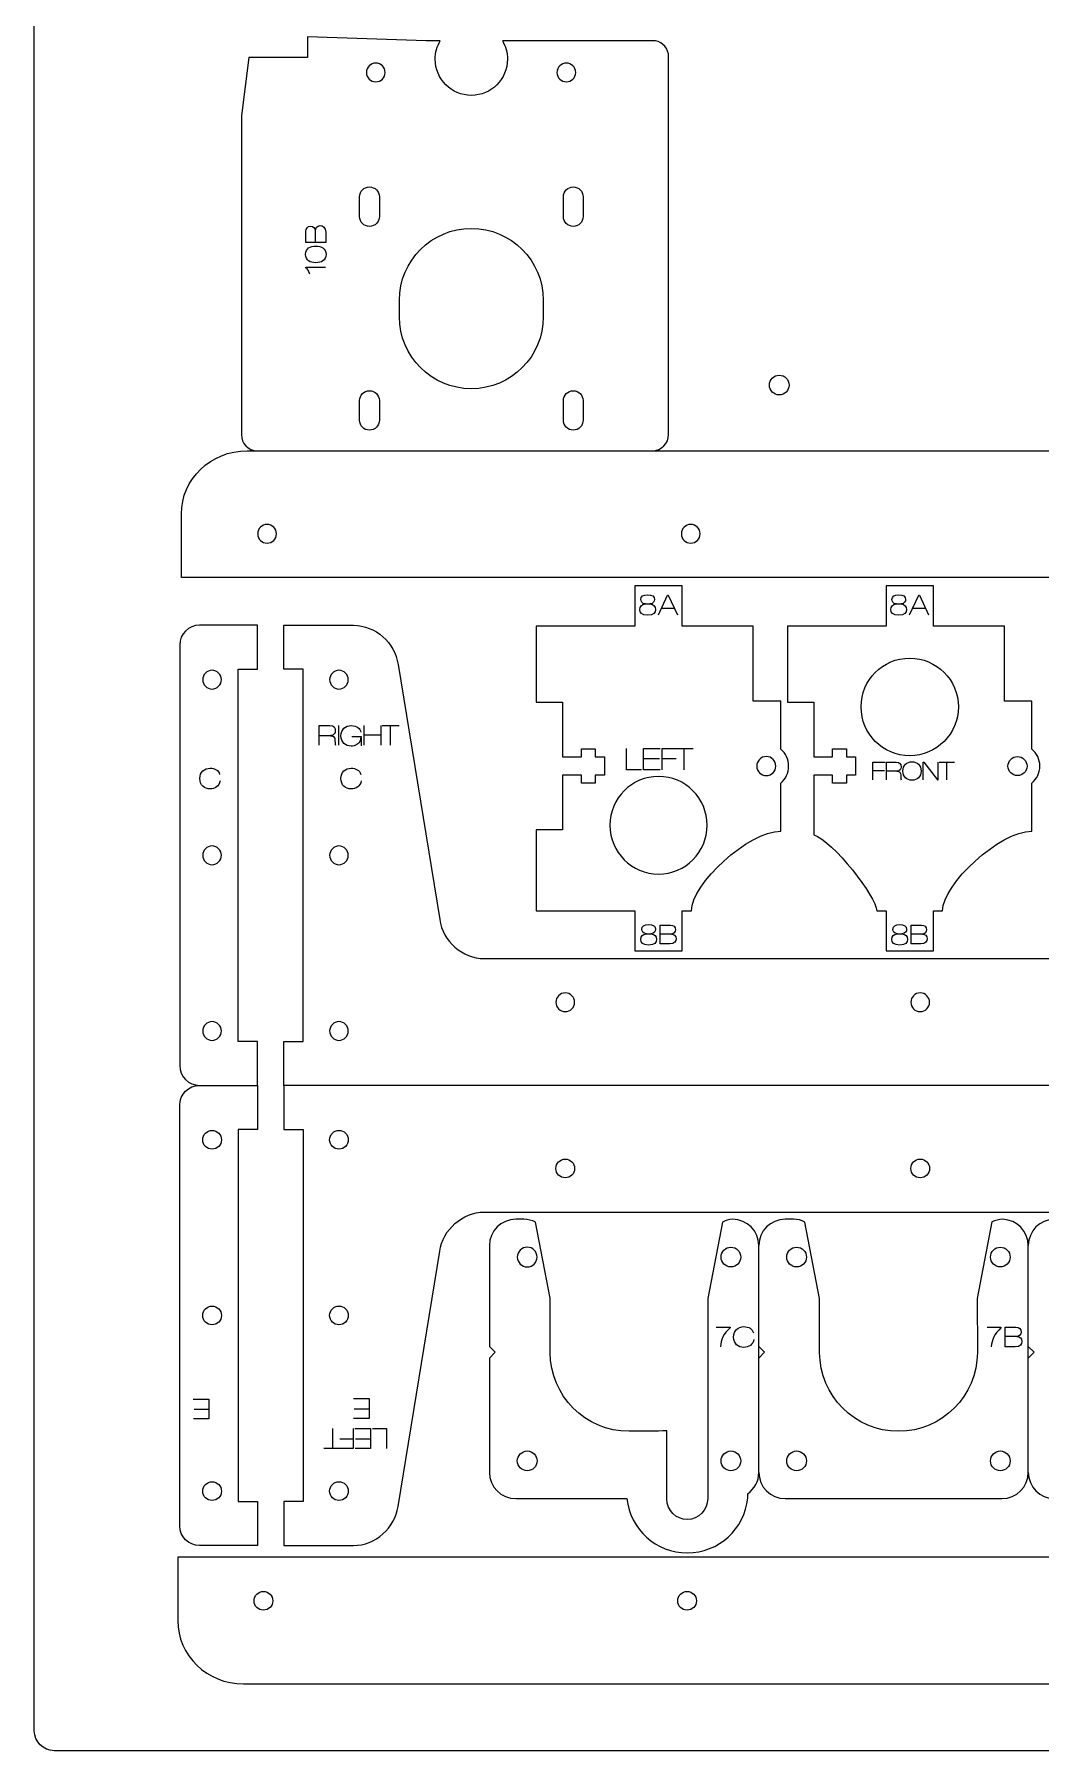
# Model space of a CAD drawing. Extents: x 16 to 1660, y 62 to 1240.
# Drawn here: x 623.4 to 745.9, y 706.7 to 915.6 of the extents above; entities that cross this region are included whole.
import ezdxf

# ---------------------------------------------------------------- set-up
doc = ezdxf.new("R2010")
doc.units = 0
doc.layers.get('0').update_dxf_attribs({"linetype": 'CONTINUOUS'})

msp = doc.modelspace()

# ---------------------------------------------------------------- linework, layer by layer
at = {"color": 7}
for points in [[(623.426913, 709.062731), (623.426913, 1022.99516)], [(672.849951, 914.764631), (671.132347, 914.766324), (656.663942, 915.249489), (656.66366, 912.716544), (649.540089, 912.716544), (648.659838, 905.662118), (648.659838, 866.849224)], [(698.527658, 914.766324), (680.409273, 914.766324)], [(700.644324, 866.849224), (700.644324, 912.82774)], [(664.994578, 909.771838), (664.994578, 909.771838)], [(688.194656, 909.771838), (688.194656, 909.771838)], [(663.029747, 893.374727), (663.029747, 895.782082)], [(665.429764, 895.782082), (665.429764, 893.374727), (665.429764, 893.374727)], [(687.830307, 893.374727), (687.830307, 895.782082)], [(690.22976, 895.782082), (690.22976, 893.374727), (690.22976, 893.374727)], [(656.483038, 890.229642), (656.483038, 891.54254)], [(658.899989, 891.455051), (658.899989, 890.229642), (656.483038, 890.229642), (656.483038, 890.229642)], [(657.630553, 891.657687), (657.637327, 891.657687)], [(657.634222, 891.657687), (657.631118, 890.229642)], [(656.446067, 888.770553), (656.446067, 888.770553)], [(656.500253, 887.131124), (656.500253, 887.21946), (658.883338, 887.21946)], [(667.87014, 881.178211), (667.87014, 883.179167)], [(685.390778, 883.179167), (685.390778, 881.178211), (685.390778, 881.178211)], [(715.310849, 872.866767), (715.310849, 872.866767)], [(663.029747, 868.575013), (663.029747, 870.982933)], [(665.429764, 870.982933), (665.429764, 868.575013), (665.429764, 868.575013)], [(687.830307, 868.575013), (687.830307, 870.982933)], [(690.22976, 870.982933), (690.22976, 868.575013), (690.22976, 868.575013)], [(649.324753, 864.874516), (834.850304, 864.874233), (834.850304, 859.514833), (834.850304, 859.514833)], [(651.760049, 855.903236), (651.760049, 855.903236)], [(703.337853, 855.903236), (703.337853, 855.903236)], [(810.431309, 849.44966), (804.346033, 849.44966), (641.324882, 849.449096)], [(714.296542, 828.563804), (714.296542, 834.413707), (710.936969, 834.413707), (710.936969, 843.533436), (702.296736, 843.533436), (702.296736, 848.41334), (696.53658, 848.41334), (696.53658, 843.533436), (684.536773, 843.533436), (684.536773, 834.253969), (687.736609, 834.253969), (687.736609, 827.614127), (690.029947, 827.614127), (690.029947, 828.573964), (691.710016, 828.573964), (691.710016, 827.614127), (692.820278, 827.614127), (692.820278, 825.373), (691.710016, 825.373), (691.710016, 824.413727), (690.029947, 824.413727), (690.029947, 825.373), (687.736609, 825.373), (687.736609, 818.734569), (684.536773, 818.734569), (684.536773, 808.894609), (696.53658, 808.894609), (696.53658, 804.014422), (702.2973, 804.014422), (702.2973, 808.894609), (703.425624, 808.894609), (703.425624, 808.892633)], [(744.87532, 828.564087), (744.87532, 834.413989), (741.515182, 834.413989), (741.515182, 843.533718), (732.875513, 843.533718), (732.875513, 848.413622), (727.115076, 848.413622), (727.115076, 843.533718), (715.115269, 843.533718), (715.115269, 834.254251), (718.315669, 834.254251), (718.315669, 827.614409), (720.608724, 827.614409), (720.608724, 828.574529), (722.288229, 828.574529), (722.288229, 827.614409), (723.398773, 827.614409), (723.398773, 825.373282), (722.288229, 825.373282), (722.288229, 824.414573), (720.608724, 824.414573), (720.608724, 825.373282), (718.315669, 825.373282), (718.315669, 818.118478), (718.314822, 818.118478), (718.314822, 818.118478)], [(697.818998, 846.222731), (697.818998, 846.229787)], [(697.818998, 846.222731), (698.367356, 846.222731)], [(697.818998, 846.222731), (697.818998, 846.222731)], [(698.367356, 846.229787), (698.367356, 846.222731)], [(699.407062, 844.892618), (700.517607, 847.309287), (700.60566, 847.309287), (701.715922, 844.892618)], [(728.387051, 846.222731), (728.387051, 846.229787)], [(728.387051, 846.222731), (728.935691, 846.222731)], [(728.387051, 846.222731), (728.387051, 846.222731)], [(728.935691, 846.229787), (728.935691, 846.222731)], [(729.975116, 844.892618), (731.08566, 847.309287), (731.173713, 847.309287), (732.283976, 844.892618)], [(701.348187, 845.690742), (699.768024, 845.690742)], [(731.91624, 845.690742), (730.336078, 845.690742)], [(643.528756, 787.633116), (650.588544, 787.634244), (650.588544, 792.993644), (648.22832, 792.993644), (648.22832, 838.273378), (650.588544, 838.273378), (650.588544, 843.63306), (643.528756, 843.63306)], [(653.787251, 787.634244), (653.787251, 792.993644), (656.147476, 792.993644), (656.147476, 838.273378), (653.787251, 838.273378), (653.787251, 843.63306), (662.282987, 843.63306)], [(641.128738, 841.233324), (641.128738, 790.033133), (641.128738, 790.033133)], [(667.702218, 838.872818), (672.786451, 807.818496)], [(645.062351, 835.873078), (645.062351, 835.873078)], [(660.513736, 835.873078), (660.513736, 835.873078)], [(735.915611, 833.69404), (735.915611, 833.69404)], [(658.093116, 829.027778), (658.093116, 831.417353), (659.407989, 831.417353)], [(660.466322, 831.417353), (660.466322, 829.027778)], [(663.572742, 829.027778), (663.572742, 831.417353)], [(665.620547, 831.417353), (665.620547, 829.027778)], [(665.783389, 831.417353), (667.844458, 831.417353)], [(666.78048, 829.027778), (666.78048, 831.395622)], [(659.4983, 830.195896), (659.495196, 830.189404), (658.093116, 830.185171)], [(662.082609, 830.095707), (663.206982, 830.095707), (663.206982, 828.974438)], [(663.572742, 830.306244), (665.620547, 830.306244)], [(697.3316, 826.031989), (695.505058, 826.031989), (695.505058, 828.635207)], [(699.631711, 826.031989), (697.582496, 826.031989), (697.582496, 828.635207), (699.609698, 828.635207)], [(697.582496, 827.42532), (699.525878, 827.42532)], [(699.860311, 826.031989), (699.860311, 828.635207), (701.686853, 828.635207)], [(699.860311, 827.42532), (701.581302, 827.42532)], [(701.402373, 828.635207), (703.64858, 828.635207)], [(702.531827, 826.031989), (702.531827, 828.635207)], [(713.697384, 826.493987), (713.697384, 826.493987)], [(725.514593, 824.824078), (725.514593, 826.964733), (727.01658, 826.964733)], [(725.514593, 825.969336), (726.929373, 825.969336)], [(727.174907, 824.824078), (727.174907, 826.964733), (728.353184, 826.964733)], [(728.4339, 825.870276), (728.431078, 825.864349), (727.174907, 825.860398)], [(730.267498, 827.012993), (730.267498, 827.012993)], [(731.628656, 824.824078), (731.628656, 826.964733), (731.706549, 826.964733), (733.393673, 824.824078), (733.463664, 824.824078), (733.463664, 826.964733)], [(733.586713, 826.964733), (735.433293, 826.964733)], [(734.515507, 824.824078), (734.515507, 826.964733)], [(744.275316, 826.493987), (744.275316, 826.493987)], [(714.296542, 818.574267), (714.296542, 824.423604)], [(744.87532, 818.575678), (744.87532, 824.423887)], [(705.337116, 819.294216), (705.337116, 819.294216)], [(714.296824, 818.575678), (714.296542, 818.574267), (714.296542, 818.574267)], [(645.062351, 814.493333), (645.062351, 814.493333)], [(660.513736, 814.493333), (660.513736, 814.493333)], [(725.987316, 808.892633), (725.987316, 808.894609), (727.115076, 808.894609), (727.115076, 804.014422), (732.875513, 804.014422), (732.875513, 808.894609), (734.003838, 808.894609), (734.003838, 808.892633)], [(699.618729, 807.147653), (700.866998, 807.147653)], [(700.78346, 804.850364), (699.618729, 804.850364), (699.618729, 807.147653), (699.618729, 807.147653)], [(730.186782, 807.147653), (731.435051, 807.147653)], [(731.351513, 804.850364), (730.186782, 804.850364), (730.186782, 807.147653), (730.186782, 807.147653)], [(697.939507, 806.082547), (697.939507, 806.08932)], [(697.939507, 806.082547), (698.488147, 806.082547)], [(697.939507, 806.082547), (697.939507, 806.082547)], [(698.488429, 806.08932), (698.488429, 806.082547)], [(700.976218, 806.05376), (699.618447, 806.056582)], [(700.976218, 806.056864), (700.976218, 806.050373)], [(728.507842, 806.082547), (728.507842, 806.08932)], [(728.507842, 806.082547), (729.0562, 806.082547)], [(728.507842, 806.082547), (728.507842, 806.082547)], [(729.0562, 806.08932), (729.0562, 806.082547)], [(731.544553, 806.05376), (730.186782, 806.056582)], [(731.544553, 806.056864), (731.544553, 806.050373)], [(678.206247, 803.058536), (684.291522, 803.058536), (847.314931, 803.0591)], [(688.065116, 796.605524), (688.065116, 796.605524)], [(731.272491, 796.605524), (731.272491, 796.605524)], [(645.062351, 793.113871), (645.062351, 793.113871)], [(660.513736, 793.113871), (660.513736, 793.113871)], [(650.588262, 787.631422), (650.588262, 782.271176), (648.228602, 782.271176), (648.228602, 736.990878), (650.588262, 736.990878), (650.588262, 731.631478), (643.529602, 731.631478)], [(839.313931, 787.634244), (653.787251, 787.634244), (653.787251, 782.274562), (653.787251, 782.274562)], [(641.12902, 734.031496), (641.12902, 785.231969)], [(645.063198, 782.150667), (645.063198, 782.150667)], [(653.787251, 782.274562), (656.14804, 782.274562), (656.14804, 736.994829), (653.787251, 736.994829), (653.787251, 731.634864), (653.787816, 731.635147), (662.283269, 731.635147)], [(660.5143, 782.154618), (660.5143, 782.154618)], [(688.065116, 778.662964), (688.065116, 778.662964)], [(731.272491, 778.662964), (731.272491, 778.662964)], [(678.206247, 772.209389), (684.291522, 772.209389), (847.314931, 772.208824)], [(683.027167, 771.335911), (682.027536, 771.335911)], [(686.227284, 755.135791), (686.227002, 761.725962), (684.443358, 771.002324)], [(707.211071, 771.002042), (705.423193, 761.70282), (705.407671, 737.335753)], [(708.428013, 771.335629), (708.428013, 771.335629)], [(715.832396, 771.335911), (714.827967, 771.335911)], [(719.027998, 755.136638), (719.030256, 761.713544), (717.244071, 771.004582)], [(740.012349, 771.006558), (738.224189, 761.70536), (738.22814, 755.136638)], [(667.702782, 736.395107), (672.786451, 767.449711)], [(678.827418, 768.136076), (678.827418, 755.8532), (679.534102, 755.146516), (678.827418, 754.440396), (678.827418, 740.535871)], [(711.627849, 740.535871), (711.627849, 768.136076)], [(716.227789, 767.935698), (716.227789, 767.935698)], [(741.027784, 767.935698), (741.027784, 767.935698)], [(744.42828, 740.535871), (744.42828, 768.136076)], [(683.427358, 765.535962), (683.427358, 765.535962)], [(708.227636, 765.535962), (708.227636, 765.535962)], [(645.063198, 760.771204), (645.063198, 760.771204)], [(660.5143, 760.775156), (660.5143, 760.775156)], [(706.446249, 758.198467), (708.131962, 758.198467), (708.131962, 758.110413)], [(739.421093, 758.198467), (741.106807, 758.198467), (741.106807, 758.110413)], [(741.612549, 758.215118), (742.925447, 758.215118)], [(742.837676, 755.798449), (741.612549, 755.798449), (741.612549, 758.215118), (741.612549, 758.215118)], [(743.040593, 757.064498), (741.612549, 757.067038)], [(743.040593, 757.067602), (743.040593, 757.061111)], [(711.627849, 755.852918), (712.334533, 755.146233), (711.627849, 754.440113)], [(744.42828, 755.852918), (745.134964, 755.146233), (744.42828, 754.440113)], [(642.784253, 749.461996), (644.686713, 749.461996), (644.686713, 747.045044), (642.804856, 747.045044)], [(644.686713, 748.168853), (642.882467, 748.168853)], [(662.281011, 749.521262), (664.182624, 749.521262), (664.182624, 747.104311), (662.301331, 747.104311)], [(664.182624, 748.228402), (662.37866, 748.228402)], [(659.732827, 745.882853), (659.732827, 743.4453)], [(662.233598, 745.882853), (662.233598, 743.4453), (660.523049, 743.4453)], [(662.447522, 745.882853), (664.366351, 745.882853), (664.366351, 743.4453), (662.468407, 743.4453)], [(664.60116, 745.882853), (666.311427, 745.882853), (666.311427, 743.4453)], [(662.233598, 744.579551), (660.622391, 744.579551)], [(664.366351, 744.579551), (662.546582, 744.579551)], [(700.437173, 737.27818), (700.437173, 745.580311)], [(660.790031, 743.4453), (658.686911, 743.4453)], [(683.427358, 743.135702), (683.427358, 743.135702)], [(716.227789, 743.135702), (716.227789, 743.135702)], [(741.027784, 743.135702), (741.027784, 743.135702)], [(708.227636, 740.735967), (708.227636, 740.735967)], [(645.063198, 739.391178), (645.063198, 739.391178)], [(660.5143, 739.395411), (660.5143, 739.395411)], [(710.282213, 737.403487), (710.282213, 737.93096)], [(682.027536, 737.336036), (695.563196, 737.336036)], [(714.827967, 737.336036), (741.228162, 737.336036)], [(809.984833, 730.215851), (803.899558, 730.215851), (640.878407, 730.216416)], [(651.313573, 723.762276), (651.313573, 723.762276)], [(702.89166, 723.762276), (702.89166, 723.762276)], [(648.878278, 714.791278), (834.403829, 714.791278), (834.403829, 720.150678), (834.403829, 720.150678)], [(863.275444, 706.662713), (625.826931, 706.662713)]]:
    msp.add_lwpolyline(points, dxfattribs=at)
for points in [[(672.230191, 912.521247), (672.230191, 913.341667), (672.459356, 914.107053), (672.849951, 914.764631)], [(680.409273, 914.766324), (680.80128, 914.108747), (681.030162, 913.342513), (681.030162, 912.521247)], [(699.042713, 914.766889), (698.921358, 914.743747), (698.79718, 914.766889), (698.527658, 914.766324)], [(700.644324, 912.82774), (700.644324, 913.790682), (699.955138, 914.592193), (699.042713, 914.766889)], [(664.994578, 912.051629), (664.365222, 912.051629), (663.854682, 911.541371), (663.854682, 910.911733)], [(663.854682, 910.911733), (663.854682, 910.282378), (664.365222, 909.771838), (664.994578, 909.771838)], [(666.134473, 910.911733), (666.134473, 911.541371), (665.624216, 912.051629), (664.994578, 912.051629)], [(664.994578, 909.771838), (665.624216, 909.771838), (666.134473, 910.282378), (666.134473, 910.911733)], [(676.630318, 908.120838), (674.19982, 908.120838), (672.230191, 910.091031), (672.230191, 912.521247)], [(681.030162, 912.521247), (681.030162, 910.091031), (679.060251, 908.120838), (676.630318, 908.120838)], [(688.194656, 912.051629), (687.5653, 912.051629), (687.05476, 911.541371), (687.05476, 910.911733)], [(687.05476, 910.911733), (687.05476, 910.282378), (687.5653, 909.771838), (688.194656, 909.771838)], [(689.334551, 910.911733), (689.334551, 911.541371), (688.824293, 912.051629), (688.194656, 912.051629)], [(688.194656, 909.771838), (688.824293, 909.771838), (689.334551, 910.282378), (689.334551, 910.911733)], [(663.029747, 895.782082), (663.029747, 896.445022), (663.566816, 896.982091), (664.229756, 896.982091)], [(664.229756, 896.982091), (664.892978, 896.982091), (665.429764, 896.445022), (665.429764, 895.782082)], [(687.830307, 895.782082), (687.830307, 896.445022), (688.367093, 896.982091), (689.029751, 896.982091)], [(689.029751, 896.982091), (689.692973, 896.982091), (690.22976, 896.445022), (690.22976, 895.782082)], [(656.483038, 891.54254), (656.483038, 891.925233), (656.689624, 892.192498), (657.082478, 892.192498)], [(657.082478, 892.192498), (657.366676, 892.192498), (657.637609, 891.942167), (657.630553, 891.657687)], [(657.637327, 891.657687), (657.651156, 891.972647), (657.819642, 892.267004), (658.242693, 892.267004)], [(658.242693, 892.267004), (658.524069, 892.267004), (658.899989, 892.087793), (658.899989, 891.455051)], [(664.229756, 892.175282), (663.566816, 892.175282), (663.029747, 892.712351), (663.029747, 893.374727)], [(665.429764, 893.374727), (665.429764, 892.712351), (664.892978, 892.175282), (664.229756, 892.175282)], [(689.029751, 892.175282), (688.367093, 892.175282), (687.830307, 892.712351), (687.830307, 893.374727)], [(690.22976, 893.374727), (690.22976, 892.712351), (689.692973, 892.175282), (689.029751, 892.175282)], [(667.87014, 883.179167), (667.87014, 888.01702), (671.792747, 891.939062), (676.630036, 891.939062)], [(676.630036, 891.939062), (681.468453, 891.939062), (685.390778, 888.01702), (685.390778, 883.179167)], [(656.446067, 888.770553), (656.446067, 889.515338), (657.021236, 889.782602), (657.691513, 889.782602)], [(657.691513, 887.758504), (657.021236, 887.758504), (656.446067, 888.025769), (656.446067, 888.770553)], [(657.691513, 889.782602), (658.361791, 889.782602), (658.936678, 889.515338), (658.936678, 888.770553)], [(658.936678, 888.770553), (658.936678, 888.025769), (658.361791, 887.758504), (657.691513, 887.758504)], [(656.950116, 886.379284), (656.858958, 886.745327), (656.665918, 886.989167), (656.500253, 887.131124)], [(676.630036, 872.418316), (671.7919, 872.418316), (667.87014, 876.339511), (667.87014, 881.178211)], [(685.390778, 881.178211), (685.390778, 876.339229), (681.467607, 872.418316), (676.630036, 872.418316)], [(712.910831, 872.866767), (712.910831, 873.529707), (713.448182, 874.066776), (714.11084, 874.066776)], [(714.11084, 874.066776), (714.77378, 874.066776), (715.310849, 873.529707), (715.310849, 872.866767)], [(663.029747, 870.982933), (663.029747, 871.645309), (663.566816, 872.182942), (664.229756, 872.182942)], [(664.229756, 872.182942), (664.892978, 872.182942), (665.429764, 871.645309), (665.429764, 870.982933)], [(687.830307, 870.982933), (687.830307, 871.645309), (688.367093, 872.182942), (689.029751, 872.182942)], [(689.029751, 872.182942), (689.692973, 872.182942), (690.22976, 871.645309), (690.22976, 870.982933)], [(714.11084, 871.666758), (713.448182, 871.666758), (712.910831, 872.204109), (712.910831, 872.866767)], [(715.310849, 872.866767), (715.310849, 872.204109), (714.77378, 871.666758), (714.11084, 871.666758)], [(664.229756, 867.375004), (663.566816, 867.375004), (663.029747, 867.912638), (663.029747, 868.575013)], [(665.429764, 868.575013), (665.429764, 867.912638), (664.892978, 867.375004), (664.229756, 867.375004)], [(689.029751, 867.375004), (688.367093, 867.375004), (687.830307, 867.912638), (687.830307, 868.575013)], [(690.22976, 868.575013), (690.22976, 867.912638), (689.692973, 867.375004), (689.029751, 867.375004)], [(641.324882, 857.161947), (641.324882, 861.404029), (644.924909, 864.874516), (649.324753, 864.874516)], [(648.659838, 866.849224), (648.579687, 865.758436), (649.463889, 864.873669), (650.555242, 864.873669)], [(698.668769, 864.873669), (699.75984, 864.873669), (700.644324, 865.758436), (700.644324, 866.849224)], [(641.324882, 849.449096), (641.324882, 849.449096), (641.324882, 852.920147), (641.324882, 857.161947)], [(651.760049, 855.903236), (651.130411, 855.903236), (650.619871, 855.392696), (650.619871, 854.76334)], [(650.619871, 854.76334), (650.619871, 854.133702), (651.130411, 853.623727), (651.760049, 853.623727)], [(652.899944, 854.76334), (652.899944, 855.392696), (652.389969, 855.903236), (651.760049, 855.903236)], [(651.760049, 853.623727), (652.389969, 853.623727), (652.899944, 854.133702), (652.899944, 854.76334)], [(703.337853, 855.903236), (702.708498, 855.903236), (702.197958, 855.392696), (702.197958, 854.76334)], [(702.197958, 854.76334), (702.197958, 854.133702), (702.708498, 853.623727), (703.337853, 853.623727)], [(704.477749, 854.76334), (704.477749, 855.392696), (703.968056, 855.903236), (703.337853, 855.903236)], [(703.337853, 853.623727), (703.968056, 853.623727), (704.477749, 854.133702), (704.477749, 854.76334)], [(697.138842, 845.539189), (697.138842, 845.921882), (697.338373, 846.175318), (697.818998, 846.222731)], [(697.263867, 846.751051), (697.263867, 847.143622), (697.558224, 847.34654), (698.092753, 847.34654)], [(697.818998, 846.229787), (697.389173, 846.259984), (697.263867, 846.551238), (697.263867, 846.751051)], [(698.092753, 847.34654), (698.627564, 847.34654), (698.922487, 847.143622), (698.922487, 846.751051)], [(698.922487, 846.751051), (698.922487, 846.551238), (698.796898, 846.259984), (698.367356, 846.229787)], [(698.367356, 846.222731), (698.84798, 846.175318), (699.047511, 845.921882), (699.047511, 845.539189)], [(727.706896, 845.539189), (727.706896, 845.921882), (727.906427, 846.175318), (728.387051, 846.222731)], [(727.83192, 846.751051), (727.83192, 847.143622), (728.126278, 847.34654), (728.661089, 847.34654)], [(728.387051, 846.229787), (727.957227, 846.259984), (727.83192, 846.551238), (727.83192, 846.751051)], [(728.661089, 847.34654), (729.195618, 847.34654), (729.49054, 847.143622), (729.49054, 846.751051)], [(729.49054, 846.751051), (729.49054, 846.551238), (729.364951, 846.259984), (728.935691, 846.229787)], [(728.935691, 846.222731), (729.416316, 846.175318), (729.615847, 845.921882), (729.615847, 845.539189)], [(698.092753, 844.855647), (697.375062, 844.855647), (697.138842, 845.170324), (697.138842, 845.539189)], [(699.047511, 845.539189), (699.047511, 845.170324), (698.810444, 844.855647), (698.092753, 844.855647)], [(728.661089, 844.855647), (727.943398, 844.855647), (727.706896, 845.170324), (727.706896, 845.539189)], [(729.615847, 845.539189), (729.615847, 845.170324), (729.37878, 844.855647), (728.661089, 844.855647)], [(643.528756, 843.63306), (642.20852, 843.63306), (641.128738, 842.55356), (641.128738, 841.233324)], [(662.282987, 843.63306), (664.923176, 843.63306), (667.361858, 841.490993), (667.702218, 838.872818)], [(645.062351, 838.152869), (644.432431, 838.152869), (643.922456, 837.642611), (643.922456, 837.012973)], [(646.202247, 837.012973), (646.202247, 837.642611), (645.691989, 838.152869), (645.062351, 838.152869)], [(660.513736, 838.152869), (659.883816, 838.152869), (659.37384, 837.642611), (659.37384, 837.012973)], [(661.653631, 837.012973), (661.653631, 837.642611), (661.143373, 838.152869), (660.513736, 838.152869)], [(724.075542, 833.69404), (724.075542, 836.974027), (726.726173, 839.633971), (729.995436, 839.633971)], [(729.995436, 839.633971), (733.265262, 839.633689), (735.915611, 836.974027), (735.915611, 833.69404)], [(643.922456, 837.012973), (643.922456, 836.383618), (644.432431, 835.873078), (645.062351, 835.873078)], [(645.062351, 835.873078), (645.691989, 835.873078), (646.202247, 836.383618), (646.202247, 837.012973)], [(659.37384, 837.012973), (659.37384, 836.383618), (659.883816, 835.873078), (660.513736, 835.873078)], [(660.513736, 835.873078), (661.143373, 835.873078), (661.653631, 836.383618), (661.653631, 837.012973)], [(729.995436, 827.753827), (726.726173, 827.753827), (724.075542, 830.413771), (724.075542, 833.69404)], [(735.915611, 833.69404), (735.915611, 830.413771), (733.265262, 827.753827), (729.995436, 827.753827)], [(659.407989, 831.417353), (659.886073, 831.417353), (660.06726, 831.1896), (660.06726, 830.764856)], [(660.757293, 830.168802), (660.757293, 830.958742), (661.312989, 831.417636), (661.995684, 831.417636)], [(661.995684, 831.417636), (662.74188, 831.417636), (663.085062, 831.086024), (663.171987, 830.624591)], [(659.495196, 830.189404), (659.862931, 830.185736), (660.023516, 830.015273), (660.023516, 829.687331)], [(660.06726, 830.764856), (660.06726, 830.537102), (659.913449, 830.218756), (659.4983, 830.195896)], [(660.023516, 829.687331), (660.023516, 829.600124), (660.030289, 829.124862), (660.077138, 829.02806)], [(661.995684, 828.92138), (661.312989, 828.92138), (660.757293, 829.379709), (660.757293, 830.168802)], [(663.124009, 829.695516), (662.958344, 829.146311), (662.494653, 828.92138), (661.995684, 828.92138)], [(663.206982, 830.095707), (663.171987, 829.818), (663.124009, 829.695516), (663.124009, 829.695516)], [(712.537169, 827.653638), (711.896807, 827.653638), (711.376953, 827.134349), (711.376953, 826.493987)], [(713.697384, 826.493987), (713.697384, 827.134349), (713.178378, 827.653638), (712.537169, 827.653638)], [(715.255251, 826.493987), (715.255251, 827.323156), (714.882718, 828.064553), (714.296542, 828.563804)], [(741.955167, 826.493987), (741.955167, 827.134349), (742.474456, 827.653638), (743.115664, 827.653638)], [(743.115664, 827.653638), (743.756027, 827.653638), (744.275316, 827.134349), (744.275316, 826.493987)], [(745.834029, 826.494269), (745.834029, 827.323438), (745.461213, 828.064836), (744.87532, 828.564087)], [(643.575887, 824.977324), (643.575887, 825.775731), (644.137509, 826.239422), (644.828107, 826.239422)], [(644.828107, 826.239422), (645.400171, 826.239422), (645.853984, 826.006024), (645.982396, 825.481656)], [(660.750238, 824.977324), (660.750238, 825.775731), (661.31186, 826.239422), (662.00274, 826.239422)], [(662.00274, 826.239422), (662.574804, 826.239422), (663.028336, 826.006024), (663.156747, 825.481656)], [(699.417222, 825.234711), (696.14796, 825.234711), (693.497047, 822.574767), (693.497047, 819.294216)], [(705.337116, 819.294216), (705.337116, 822.574767), (702.687049, 825.234711), (699.417222, 825.234711)], [(711.376953, 826.493987), (711.376953, 825.853342), (711.896807, 825.334336), (712.537169, 825.334336)], [(712.537169, 825.334336), (713.178378, 825.334336), (713.697384, 825.853342), (713.697384, 826.493987)], [(714.296542, 824.423604), (714.882718, 824.922291), (715.255251, 825.664253), (715.255251, 826.493987)], [(728.353184, 826.964733), (728.78188, 826.964733), (728.943593, 826.760687), (728.943593, 826.380251)], [(728.431078, 825.864349), (728.760713, 825.861527), (728.904929, 825.708562), (728.904929, 825.414487)], [(728.943593, 826.380251), (728.943593, 826.176204), (728.805869, 825.890878), (728.4339, 825.870276)], [(728.904929, 825.414487), (728.904929, 825.336593), (728.910856, 824.91072), (728.952624, 824.824078)], [(729.158082, 825.894547), (729.158364, 826.602642), (729.655922, 827.012993), (730.267498, 827.012993)], [(730.267498, 824.776382), (729.65564, 824.776382), (729.158082, 825.187016), (729.158082, 825.894547)], [(730.267498, 827.012993), (730.879356, 827.012993), (731.376913, 826.602642), (731.376913, 825.894547)], [(731.376913, 825.894547), (731.376913, 825.187016), (730.879356, 824.776382), (730.267498, 824.776382)], [(743.115664, 825.333771), (742.474738, 825.333771), (741.955167, 825.853342), (741.955167, 826.493987)], [(744.275316, 826.493987), (744.275316, 825.853342), (743.756027, 825.333771), (743.115664, 825.333771)], [(744.87532, 824.423887), (745.461213, 824.922573), (745.834029, 825.664536), (745.834029, 826.494269)], [(644.828107, 823.714662), (644.137509, 823.714662), (643.575887, 824.178353), (643.575887, 824.977324)], [(646.039687, 824.686071), (645.968567, 824.0395), (645.386624, 823.714662), (644.828107, 823.714662)], [(662.00274, 823.714662), (661.31186, 823.714662), (660.750238, 824.178353), (660.750238, 824.977324)], [(663.214038, 824.686071), (663.1432, 824.0395), (662.560976, 823.714662), (662.00274, 823.714662)], [(693.497047, 819.294216), (693.497047, 816.013664), (696.14796, 813.354002), (699.417222, 813.354002)], [(699.417222, 813.354002), (702.687049, 813.354002), (705.337116, 816.013664), (705.337116, 819.294216)], [(645.062351, 816.772842), (644.432431, 816.772842), (643.922456, 816.262584), (643.922456, 815.633229)], [(646.202247, 815.633229), (646.202247, 816.262584), (645.691989, 816.772842), (645.062351, 816.772842)], [(660.513736, 816.772842), (659.883816, 816.772842), (659.37384, 816.262584), (659.37384, 815.633229)], [(661.653631, 815.633229), (661.653631, 816.262584), (661.143373, 816.772842), (660.513736, 816.772842)], [(703.425624, 808.892633), (703.425624, 812.107144), (710.337811, 818.575678), (714.296824, 818.575678)], [(718.314822, 818.118478), (720.631302, 817.469084), (725.987316, 810.48098), (725.987316, 808.892633)], [(734.003838, 808.892633), (734.003838, 812.107144), (740.916024, 818.575678), (744.87532, 818.575678)], [(643.922456, 815.633229), (643.922456, 815.003591), (644.432431, 814.493333), (645.062351, 814.493333)], [(645.062351, 814.493333), (645.691989, 814.493333), (646.202247, 815.003591), (646.202247, 815.633229)], [(659.37384, 815.633229), (659.37384, 815.003591), (659.883816, 814.493333), (660.513736, 814.493333)], [(660.513736, 814.493333), (661.143373, 814.493333), (661.653631, 815.003591), (661.653631, 815.633229)], [(672.786451, 807.818496), (673.127658, 805.20032), (675.56634, 803.058536), (678.206247, 803.058536)], [(697.384658, 806.610584), (697.384658, 807.003438), (697.679016, 807.206073), (698.213544, 807.206073)], [(697.939507, 806.08932), (697.509682, 806.119518), (697.384658, 806.410771), (697.384658, 806.610584)], [(698.213544, 807.206073), (698.748638, 807.206073), (699.04356, 807.003156), (699.04356, 806.610584)], [(699.04356, 806.610584), (699.04356, 806.410771), (698.917689, 806.1198), (698.488429, 806.08932)], [(700.866998, 807.147653), (701.230782, 807.147653), (701.4845, 806.951227), (701.4845, 806.578129)], [(701.4845, 806.578129), (701.4845, 806.308042), (701.246869, 806.050373), (700.976218, 806.056864)], [(727.952711, 806.610584), (727.952711, 807.003438), (728.247069, 807.206073), (728.781598, 807.206073)], [(728.507842, 806.08932), (728.078018, 806.119518), (727.952711, 806.410771), (727.952711, 806.610584)], [(728.781598, 807.206073), (729.316691, 807.206073), (729.611331, 807.003156), (729.611331, 806.610584)], [(729.611331, 806.610584), (729.611331, 806.410771), (729.485742, 806.1198), (729.0562, 806.08932)], [(731.435051, 807.147653), (731.798836, 807.147653), (732.052553, 806.951227), (732.052553, 806.578129)], [(732.052553, 806.578129), (732.052553, 806.308042), (731.815204, 806.050373), (731.544553, 806.056864)], [(697.259351, 805.399004), (697.259351, 805.780851), (697.459164, 806.035133), (697.939507, 806.082547)], [(698.213544, 804.715462), (697.496136, 804.715462), (697.259351, 805.030422), (697.259351, 805.399004)], [(699.168302, 805.399004), (699.168302, 805.030422), (698.931518, 804.715462), (698.213544, 804.715462)], [(698.488429, 806.082547), (698.969053, 806.035133), (699.168302, 805.781133), (699.168302, 805.399004)], [(701.55562, 805.47464), (701.55562, 805.207658), (701.384876, 804.850364), (700.78346, 804.850364)], [(700.976218, 806.050373), (701.275373, 806.037673), (701.55562, 805.876807), (701.55562, 805.47464)], [(727.827404, 805.399004), (727.827404, 805.780851), (728.027218, 806.035133), (728.507842, 806.082547)], [(728.781598, 804.715462), (728.064189, 804.715462), (727.827404, 805.030422), (727.827404, 805.399004)], [(729.736073, 805.399004), (729.736073, 805.030422), (729.499571, 804.715462), (728.781598, 804.715462)], [(729.0562, 806.082547), (729.536824, 806.035133), (729.736073, 805.781133), (729.736073, 805.399004)], [(732.123673, 805.47464), (732.123673, 805.207658), (731.953211, 804.850364), (731.351513, 804.850364)], [(731.544553, 806.050373), (731.843709, 806.037673), (732.123673, 805.876807), (732.123673, 805.47464)], [(688.065116, 798.885033), (687.435196, 798.885033), (686.92522, 798.374493), (686.92522, 797.74542)], [(689.205011, 797.74542), (689.205011, 798.374493), (688.694471, 798.885033), (688.065116, 798.885033)], [(731.272491, 798.885033), (730.642289, 798.885033), (730.132596, 798.374493), (730.132596, 797.74542)], [(732.412387, 797.74542), (732.412387, 798.374493), (731.901847, 798.885033), (731.272491, 798.885033)], [(686.92522, 797.74542), (686.92522, 797.115782), (687.435196, 796.605524), (688.065116, 796.605524)], [(688.065116, 796.605524), (688.694471, 796.605524), (689.205011, 797.115782), (689.205011, 797.74542)], [(730.132596, 797.74542), (730.132596, 797.115782), (730.642289, 796.605524), (731.272491, 796.605524)], [(731.272491, 796.605524), (731.901847, 796.605524), (732.412387, 797.115782), (732.412387, 797.74542)], [(645.062351, 795.39338), (644.432431, 795.39338), (643.922456, 794.883404), (643.922456, 794.253767)], [(643.922456, 794.253767), (643.922456, 793.624411), (644.432431, 793.113871), (645.062351, 793.113871)], [(646.202247, 794.253767), (646.202247, 794.883404), (645.691989, 795.39338), (645.062351, 795.39338)], [(645.062351, 793.113871), (645.691989, 793.113871), (646.202247, 793.624411), (646.202247, 794.253767)], [(660.513736, 795.39338), (659.883816, 795.39338), (659.37384, 794.883404), (659.37384, 794.253767)], [(659.37384, 794.253767), (659.37384, 793.624411), (659.883816, 793.113871), (660.513736, 793.113871)], [(661.653631, 794.253767), (661.653631, 794.883404), (661.143373, 795.39338), (660.513736, 795.39338)], [(660.513736, 793.113871), (661.143373, 793.113871), (661.653631, 793.624411), (661.653631, 794.253767)], [(641.128738, 790.033133), (641.128738, 788.712898), (642.20852, 787.633116), (643.528756, 787.633116)], [(641.12902, 785.231969), (641.12902, 786.552487), (642.208802, 787.632551), (643.529038, 787.632551)], [(643.92302, 781.010771), (643.92302, 781.640127), (644.432996, 782.150667), (645.063198, 782.150667)], [(645.063198, 782.150667), (645.692553, 782.150667), (646.203093, 781.640127), (646.203093, 781.010771)], [(659.374404, 781.014722), (659.374404, 781.644078), (659.88438, 782.154618), (660.5143, 782.154618)], [(660.5143, 782.154618), (661.143938, 782.154618), (661.654196, 781.644078), (661.654196, 781.014722)], [(645.063198, 779.871158), (644.432996, 779.871158), (643.92302, 780.381133), (643.92302, 781.010771)], [(646.203093, 781.010771), (646.203093, 780.381133), (645.692553, 779.871158), (645.063198, 779.871158)], [(660.5143, 779.874827), (659.88438, 779.874827), (659.374404, 780.385084), (659.374404, 781.014722)], [(661.654196, 781.014722), (661.654196, 780.385084), (661.143938, 779.874827), (660.5143, 779.874827)], [(686.92522, 777.523069), (686.92522, 778.152707), (687.435196, 778.662964), (688.065116, 778.662964)], [(688.065116, 776.383456), (687.435196, 776.383456), (686.92522, 776.893713), (686.92522, 777.523069)], [(688.065116, 778.662964), (688.694471, 778.662964), (689.205011, 778.152707), (689.205011, 777.523069)], [(689.205011, 777.523069), (689.205011, 776.893713), (688.694471, 776.383456), (688.065116, 776.383456)], [(730.132596, 777.523069), (730.132596, 778.152707), (730.642289, 778.662964), (731.272491, 778.662964)], [(731.272491, 776.383456), (730.642289, 776.383456), (730.132596, 776.893713), (730.132596, 777.523069)], [(731.272491, 778.662964), (731.901847, 778.662964), (732.412387, 778.152707), (732.412387, 777.523069)], [(732.412387, 777.523069), (732.412387, 776.893713), (731.901847, 776.383456), (731.272491, 776.383456)], [(672.786451, 767.449711), (673.128222, 770.067887), (675.56634, 772.209389), (678.206247, 772.209389)], [(682.027536, 771.335911), (680.259978, 771.335911), (678.827418, 769.903916), (678.827418, 768.136076)], [(684.443358, 771.002324), (684.016073, 771.213991), (683.536578, 771.335911), (683.027167, 771.335911)], [(708.428013, 771.335629), (707.918884, 771.335629), (707.638638, 771.213709), (707.211071, 771.002042)], [(711.627849, 768.136076), (711.627849, 769.903633), (710.195007, 771.335629), (708.428013, 771.335629)], [(714.827967, 771.335911), (713.060691, 771.335911), (711.627849, 769.903916), (711.627849, 768.136076)], [(717.244071, 771.004582), (716.817633, 771.214838), (716.339831, 771.335911), (715.832396, 771.335911)], [(741.331738, 771.330549), (740.859298, 771.317567), (740.412258, 771.202984), (740.012349, 771.006558)], [(744.42828, 768.136076), (744.42828, 769.868356), (743.050753, 771.275516), (741.331738, 771.330549)], [(747.628398, 771.335911), (745.86084, 771.335911), (744.42828, 769.903916), (744.42828, 768.136076)], [(683.427358, 767.935698), (682.7647, 767.935698), (682.227349, 767.398629), (682.227349, 766.735689)], [(682.227349, 766.735689), (682.227349, 766.073031), (682.7647, 765.535962), (683.427358, 765.535962)], [(684.627367, 766.735689), (684.627367, 767.398629), (684.089733, 767.935698), (683.427358, 767.935698)], [(683.427358, 765.535962), (684.089733, 765.535962), (684.627367, 766.073031), (684.627367, 766.735689)], [(707.027627, 766.735689), (707.027627, 767.398629), (707.564978, 767.935698), (708.227636, 767.935698)], [(708.227636, 765.535962), (707.564978, 765.535962), (707.027627, 766.073031), (707.027627, 766.735689)], [(708.227636, 767.935698), (708.890293, 767.935698), (709.427644, 767.398629), (709.427644, 766.735689)], [(709.427644, 766.735689), (709.427644, 766.073031), (708.890293, 765.535962), (708.227636, 765.535962)], [(715.02778, 766.735689), (715.02778, 767.398347), (715.565131, 767.935698), (716.227789, 767.935698)], [(716.227789, 765.535962), (715.565131, 765.535962), (715.02778, 766.073031), (715.02778, 766.735689)], [(716.227789, 767.935698), (716.890729, 767.935698), (717.427798, 767.398629), (717.427798, 766.735689)], [(717.427798, 766.735689), (717.427798, 766.073031), (716.890729, 765.535962), (716.227789, 765.535962)], [(739.827776, 766.735689), (739.828058, 767.398347), (740.365409, 767.935698), (741.027784, 767.935698)], [(741.027784, 765.535962), (740.365409, 765.535962), (739.827776, 766.073031), (739.827776, 766.735689)], [(741.027784, 767.935698), (741.690724, 767.935698), (742.227793, 767.398629), (742.227793, 766.735689)], [(742.227793, 766.735689), (742.227793, 766.073031), (741.690724, 765.535962), (741.027784, 765.535962)], [(643.92302, 759.631309), (643.92302, 760.260664), (644.432996, 760.771204), (645.063198, 760.771204)], [(645.063198, 760.771204), (645.692553, 760.771204), (646.203093, 760.260664), (646.203093, 759.631309)], [(659.374404, 759.63526), (659.374404, 760.264898), (659.88438, 760.775156), (660.5143, 760.775156)], [(660.5143, 760.775156), (661.143938, 760.775156), (661.654196, 760.264898), (661.654196, 759.63526)], [(645.063198, 758.491696), (644.432996, 758.491696), (643.92302, 759.001671), (643.92302, 759.631309)], [(646.203093, 759.631309), (646.203093, 759.001671), (645.692553, 758.491696), (645.063198, 758.491696)], [(660.5143, 758.495647), (659.88438, 758.495647), (659.374404, 759.005904), (659.374404, 759.63526)], [(661.654196, 759.63526), (661.654196, 759.005904), (661.143938, 758.495647), (660.5143, 758.495647)], [(708.131962, 758.110413), (707.353029, 757.426871), (706.990938, 756.637778), (706.953967, 755.815382)], [(708.557553, 757.006924), (708.557553, 757.805613), (709.119176, 758.269304), (709.809773, 758.269304)], [(709.809773, 755.744544), (709.119176, 755.744544), (708.557553, 756.208236), (708.557553, 757.006924)], [(709.809773, 758.269304), (710.381556, 758.269304), (710.835369, 758.036189), (710.964062, 757.511256)], [(711.021636, 756.715671), (710.950516, 756.069664), (710.368573, 755.744544), (709.809773, 755.744544)], [(741.106807, 758.110413), (740.327873, 757.426871), (739.965782, 756.637778), (739.928811, 755.815382)], [(743.649629, 756.455462), (743.649629, 756.174087), (743.4707, 755.798449), (742.837676, 755.798449)], [(742.925447, 758.215118), (743.307858, 758.215118), (743.575404, 758.008813), (743.575404, 757.61596)], [(743.575404, 757.61596), (743.575404, 757.331762), (743.325073, 757.061111), (743.040593, 757.067602)], [(743.040593, 757.061111), (743.355271, 757.047564), (743.649629, 756.878513), (743.649629, 756.455462)], [(695.827638, 745.53572), (690.525811, 745.53572), (686.227284, 749.8334), (686.227284, 755.135791)], [(728.628069, 745.536002), (723.326242, 745.536002), (719.027998, 749.834247), (719.027998, 755.136638)], [(738.22814, 755.136638), (738.22814, 749.834247), (733.930178, 745.536002), (728.628069, 745.536002)], [(700.437173, 745.580311), (700.437173, 745.580311), (697.498393, 745.53572), (695.827638, 745.53572)], [(682.227349, 741.935693), (682.227349, 742.598069), (682.7647, 743.135702), (683.427358, 743.135702)], [(683.427358, 740.735684), (682.7647, 740.735684), (682.227349, 741.273036), (682.227349, 741.935693)], [(683.427358, 743.135702), (684.089733, 743.135702), (684.627367, 742.598069), (684.627367, 741.935693)], [(684.627367, 741.935693), (684.627367, 741.273036), (684.089733, 740.735684), (683.427358, 740.735684)], [(707.027627, 741.935976), (707.027627, 742.598351), (707.564978, 743.135984), (708.227636, 743.135984)], [(708.227636, 740.735967), (707.564978, 740.735967), (707.027627, 741.273318), (707.027627, 741.935976)], [(708.227636, 743.135984), (708.890293, 743.135984), (709.427644, 742.598351), (709.427644, 741.935976)], [(709.427644, 741.935976), (709.427644, 741.273036), (708.890293, 740.735967), (708.227636, 740.735967)], [(715.02778, 741.935693), (715.02778, 742.598069), (715.565131, 743.135702), (716.227789, 743.135702)], [(716.227789, 740.735684), (715.565131, 740.735684), (715.02778, 741.273036), (715.02778, 741.935693)], [(716.227789, 743.135702), (716.890729, 743.135702), (717.427798, 742.598069), (717.427798, 741.935693)], [(717.427798, 741.935693), (717.427798, 741.273036), (716.890729, 740.735684), (716.227789, 740.735684)], [(739.827776, 741.935693), (739.828058, 742.598069), (740.365409, 743.135702), (741.027784, 743.135702)], [(741.027784, 740.735684), (740.365409, 740.735684), (739.827776, 741.273036), (739.827776, 741.935693)], [(741.027784, 743.135702), (741.690724, 743.135702), (742.227793, 742.598069), (742.227793, 741.935693)], [(742.227793, 741.935693), (742.227793, 741.273036), (741.690724, 740.735684), (741.027784, 740.735684)], [(678.827418, 740.535871), (678.827418, 738.768596), (680.259978, 737.336036), (682.027536, 737.336036)], [(710.282213, 737.93096), (711.09586, 738.511209), (711.627849, 739.460322), (711.627849, 740.535871)], [(711.627849, 740.535871), (711.627849, 738.768596), (713.060691, 737.336036), (714.827967, 737.336036)], [(741.228162, 737.336036), (742.995438, 737.336036), (744.42828, 738.768596), (744.42828, 740.535871)], [(744.42828, 740.535871), (744.42828, 738.768596), (745.86084, 737.336036), (747.628398, 737.336036)], [(643.92302, 738.251282), (643.92302, 738.88092), (644.432996, 739.391178), (645.063198, 739.391178)], [(645.063198, 737.111669), (644.432996, 737.111669), (643.92302, 737.621927), (643.92302, 738.251282)], [(645.063198, 739.391178), (645.692553, 739.391178), (646.203093, 738.88092), (646.203093, 738.251282)], [(646.203093, 738.251282), (646.203093, 737.621927), (645.692553, 737.111669), (645.063198, 737.111669)], [(659.374404, 738.255516), (659.374404, 738.884871), (659.88438, 739.395411), (660.5143, 739.395411)], [(660.5143, 737.115902), (659.88438, 737.115902), (659.374404, 737.62616), (659.374404, 738.255516)], [(660.5143, 739.395411), (661.143938, 739.395411), (661.654196, 738.884871), (661.654196, 738.255516)], [(661.654196, 738.255516), (661.654196, 737.62616), (661.143938, 737.115902), (660.5143, 737.115902)], [(702.918471, 730.733729), (706.758951, 730.733729), (709.915042, 733.658962), (710.282213, 737.403487)], [(662.283269, 731.635147), (664.923458, 731.635147), (667.36214, 733.777213), (667.702782, 736.395107)], [(695.563196, 737.336036), (695.961411, 733.624249), (699.101133, 730.733729), (702.918471, 730.733729)], [(702.918471, 734.796882), (701.548282, 734.796882), (700.437173, 735.908273), (700.437173, 737.27818)], [(705.407671, 737.335753), (705.407671, 735.965), (704.288942, 734.796882), (702.918471, 734.796882)], [(643.529602, 731.631478), (642.208802, 731.631478), (641.12902, 732.71126), (641.12902, 734.031496)], [(640.878407, 730.216416), (640.878407, 730.216416), (640.878407, 726.745647), (640.878407, 722.503847)], [(650.173396, 724.902171), (650.173396, 725.531809), (650.683936, 726.041784), (651.313573, 726.041784)], [(651.313573, 723.762276), (650.683936, 723.762276), (650.173396, 724.273098), (650.173396, 724.902171)], [(651.313573, 726.041784), (651.943493, 726.041784), (652.453469, 725.531809), (652.453469, 724.902171)], [(652.453469, 724.902171), (652.453469, 724.273098), (651.943493, 723.762276), (651.313573, 723.762276)], [(701.751764, 724.902171), (701.751764, 725.531809), (702.262304, 726.041784), (702.89166, 726.041784)], [(702.89166, 723.762276), (702.262304, 723.762276), (701.751764, 724.273098), (701.751764, 724.902171)], [(702.89166, 726.041784), (703.52158, 726.041784), (704.031556, 725.531809), (704.031556, 724.902171)], [(704.031556, 724.902171), (704.031273, 724.273098), (703.52158, 723.762276), (702.89166, 723.762276)], [(640.878407, 722.503847), (640.878407, 718.261764), (644.478433, 714.791278), (648.878278, 714.791278)], [(625.826931, 706.662713), (624.501616, 706.662713), (623.426913, 707.737133), (623.426913, 709.062731)]]:
    msp.add_open_spline(points, degree=3, dxfattribs=at)

doc.saveas('drawing.dxf')
